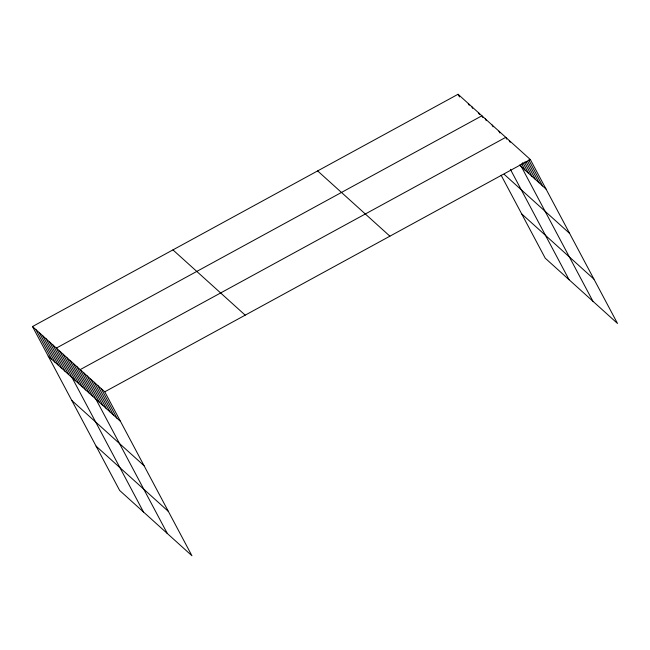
<?xml version="1.0" encoding="UTF-8"?>
<svg xmlns="http://www.w3.org/2000/svg" width="650" height="650" viewBox="0 0 650 650"><rect width="100%" height="100%" fill="white"/><g stroke="black" fill="none" stroke-linecap="round" stroke-linejoin="round"><path stroke-width="0.97" d="M32.5 326.544L104.764 391.804L191.929 555.734L119.665 490.474L32.5 326.544L458.071 94.266L530.335 159.526L617.5 323.456L545.236 258.196L501.109 175.199M104.764 391.804L530.335 159.526M519.447 165.059L546.057 189.093M504.181 174.33L569.636 233.431M521.658 213.858L593.921 279.118M317.631 170.918L389.894 236.178M172.941 249.893L245.204 315.152M48.222 356.111L120.486 421.371M71.801 400.457L144.064 465.709M96.086 446.136L168.35 511.396M528.734 159.941L542.547 185.924M527.605 161.249L539.037 182.756M525.996 161.663L535.527 179.587M524.396 162.077L532.017 176.41M522.795 162.492L528.507 173.241M509.275 140.506L510.226 142.301M521.666 163.8L524.997 170.072M506.716 139.124L505.765 137.337L80.194 369.614L167.359 533.544M520.536 165.116L592.93 301.267M498.956 131.186L499.907 132.974M492.139 125.028L493.09 126.823M485.323 118.877L486.281 120.673M482.869 117.593L481.918 115.798L56.347 348.083L143.512 512.013M510.372 169.309L569.083 279.736M478.514 112.726L479.464 114.514M471.697 106.567L472.656 108.363M468.293 103.496L469.243 105.284M458.071 94.266L459.501 96.956M101.254 388.635L116.976 418.202M97.744 385.466L113.466 415.033M94.234 382.298L109.956 411.864M90.724 379.121L106.446 408.696M87.214 375.952L102.936 405.527M83.704 372.783L99.426 402.35M76.789 366.535L92.511 396.11M73.377 363.464L89.099 393.031M69.972 360.384L85.694 389.951M66.568 357.313L82.29 386.88M63.164 354.234L78.886 383.801M59.751 351.154L75.473 380.721M52.942 345.004L68.664 374.571M49.53 341.924L65.252 371.499M46.126 338.853L61.848 368.42M42.721 335.774L58.443 365.341M39.317 332.694L55.039 362.269M35.904 329.623L51.626 359.19"/></g></svg>
